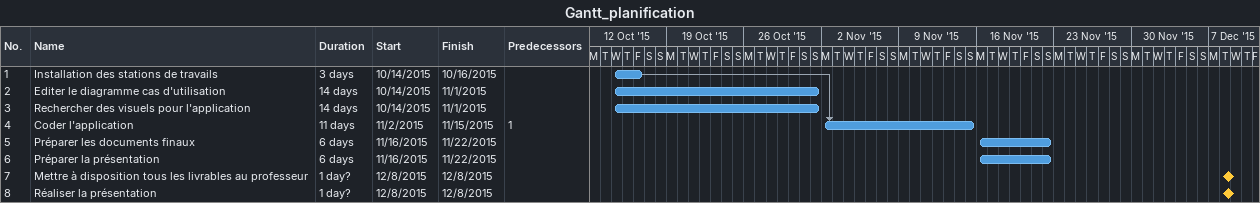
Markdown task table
Gantt_planification

| ID | Task | Duration | Start | Finish | Predecessors |
|---|---|---|---|---|---|
| 1 | Installation des stations de travails | 3d | 2015-10-14 | 2015-10-16 |  |
| 2 | Editer le diagramme cas d'utilisation | 14d | 2015-10-14 | 2015-11-01 |  |
| 3 | Rechercher des visuels pour l'application | 14d | 2015-10-14 | 2015-11-01 |  |
| 4 | Coder l'application | 11d | 2015-11-02 | 2015-11-15 | 1 |
| 5 | Préparer les documents finaux | 6d | 2015-11-16 | 2015-11-22 |  |
| 6 | Préparer la présentation | 6d | 2015-11-16 | 2015-11-22 |  |
| 7 | Mettre à disposition tous les livrables au professeur | 1d? | 2015-12-08 | 2015-12-08 |  |
| 8 | Réaliser la présentation | 1d? | 2015-12-08 | 2015-12-08 |  |
